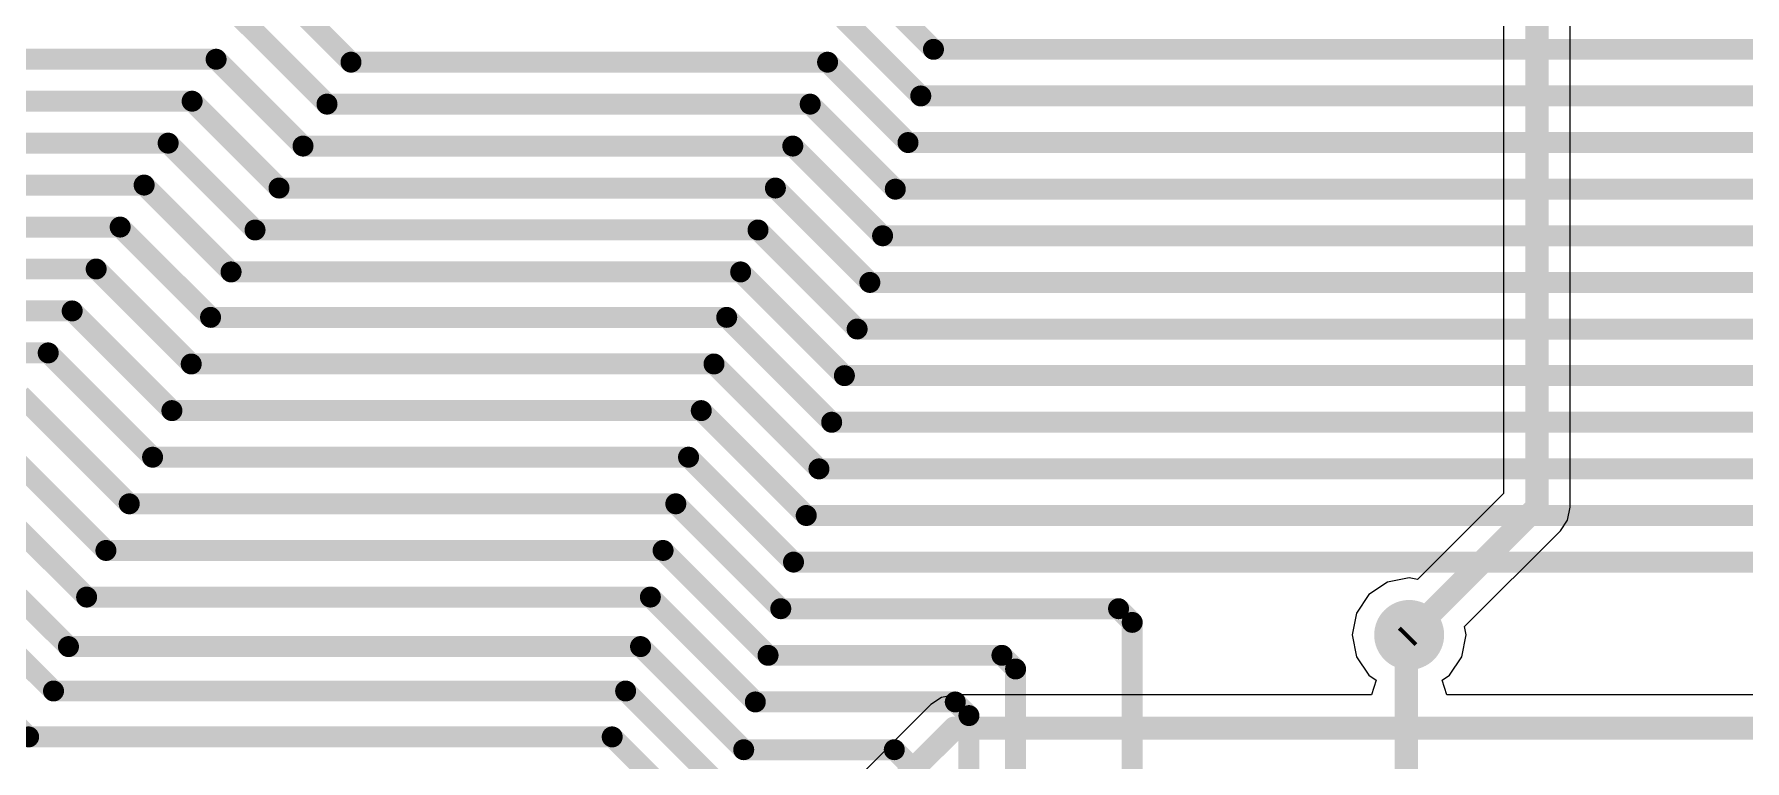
# Model space of a CAD drawing. Header units: inches. Extents: x 0 to 7.57, y 0 to 3.51.
# Drawn here: x 2.432 to 3.01, y 2.086 to 2.332 of the extents above; entities that cross this region are included whole.
import ezdxf

# ---------------------------------------------------------------- set-up
doc = ezdxf.new("R2010")
doc.units = ezdxf.units.IN
doc.header["$MEASUREMENT"] = 0
for name, color, linetype in [('Bottom Solder', 6, 'Continuous'), ('L1', 1, 'Continuous'), ('L2', 5, 'Continuous'), ('Top Solder', 216, 'Continuous'), ('Via Holes', 16, 'Continuous')]:
    doc.layers.add(name, color=color, linetype=linetype)

msp = doc.modelspace()

# ---------------------------------------------------------------- hatches: boundary and pattern name
at = {"layer": 'Bottom Solder'}
h = msp.add_hatch(color=6, dxfattribs=at)
edge = h.paths.add_edge_path()
edge.add_arc((2.89665, 2.12894), 0.00991, 0, 360)
at = {"layer": 'L1'}
h = msp.add_hatch(color=1, dxfattribs=at)
edge = h.paths.add_edge_path()
edge.add_arc((2.89665, 2.12894), 0.01181, 0, 360)
at = {"layer": 'L2'}
h = msp.add_hatch(color=5, dxfattribs=at)
edge = h.paths.add_edge_path()
edge.add_arc((2.89665, 2.12894), 0.01181, 0, 360)
at = {"layer": 'Top Solder'}
h = msp.add_hatch(color=216, dxfattribs=at)
edge = h.paths.add_edge_path()
edge.add_arc((2.89665, 2.12894), 0.00991, 0, 360)
at = {"layer": 'Via Holes'}
h = msp.add_hatch(color=7, dxfattribs=at)
edge = h.paths.add_edge_path()
edge.add_arc((2.89665, 2.12894), 0.00591, 0, 360)

# ---------------------------------------------------------------- linework, layer by layer
at = {"layer": 'L1'}
for points in [[(2.4811, 2.38075, 0.00709, 0.00709, 0), (2.53942, 2.32243, 0.00709, 0.00709, 0)], [(2.68386, 2.37898, 0.00709, 0.00709, 0), (2.73606, 2.32677, 0.00709, 0.00709, 0)], [(2.50199, 2.3376, 0.00709, 0.00709, 0), (2.53133, 2.30826, 0.00709, 0.00709, 0)], [(2.70579, 2.337, 0.00709, 0.00709, 0), (2.73177, 2.31102, 0.00709, 0.00709, 0)], [(2.73606, 2.32677, 0.00709, 0.00709, 0), (3.17323, 2.32677, 0.00709, 0.00709, 0)], [(2.42093, 2.32342, 0.00709, 0.00709, 0), (2.49389, 2.32342, 0.00709, 0.00709, 0)], [(2.49389, 2.32342, 0.00709, 0.00709, 0), (2.52323, 2.29409, 0.00709, 0.00709, 0)], [(2.53942, 2.32243, 0.00709, 0.00709, 0), (2.70031, 2.32243, 0.00709, 0.00709, 0)], [(2.70031, 2.32243, 0.00709, 0.00709, 0), (2.72747, 2.29528, 0.00709, 0.00709, 0)], [(2.41506, 2.30925, 0.00709, 0.00709, 0), (2.48579, 2.30925, 0.00709, 0.00709, 0)], [(2.48579, 2.30925, 0.00709, 0.00709, 0), (2.51513, 2.27991, 0.00709, 0.00709, 0)], [(2.53133, 2.30826, 0.00709, 0.00709, 0), (2.69444, 2.30826, 0.00709, 0.00709, 0)], [(2.69444, 2.30826, 0.00709, 0.00709, 0), (2.72317, 2.27953, 0.00709, 0.00709, 0)], [(2.73177, 2.31102, 0.00709, 0.00709, 0), (3.16671, 2.31102, 0.00709, 0.00709, 0)], [(2.40919, 2.29508, 0.00709, 0.00709, 0), (2.47769, 2.29508, 0.00709, 0.00709, 0)], [(2.47769, 2.29508, 0.00709, 0.00709, 0), (2.50703, 2.26574, 0.00709, 0.00709, 0)], [(2.72747, 2.29528, 0.00709, 0.00709, 0), (3.16018, 2.29528, 0.00709, 0.00709, 0)], [(2.52323, 2.29409, 0.00709, 0.00709, 0), (2.68857, 2.29409, 0.00709, 0.00709, 0)], [(2.68857, 2.29409, 0.00709, 0.00709, 0), (2.71888, 2.26378, 0.00709, 0.00709, 0)], [(2.40331, 2.28091, 0.00709, 0.00709, 0), (2.4696, 2.28091, 0.00709, 0.00709, 0)], [(2.4696, 2.28091, 0.00709, 0.00709, 0), (2.49893, 2.25157, 0.00709, 0.00709, 0)], [(2.51513, 2.27991, 0.00709, 0.00709, 0), (2.6827, 2.27991, 0.00709, 0.00709, 0)], [(2.6827, 2.27991, 0.00709, 0.00709, 0), (2.71458, 2.24803, 0.00709, 0.00709, 0)], [(2.72317, 2.27953, 0.00709, 0.00709, 0), (3.15366, 2.27953, 0.00709, 0.00709, 0)], [(2.39744, 2.26673, 0.00709, 0.00709, 0), (2.4615, 2.26673, 0.00709, 0.00709, 0)], [(2.4615, 2.26673, 0.00709, 0.00709, 0), (2.49201, 2.23622, 0.00709, 0.00709, 0)], [(2.50703, 2.26574, 0.00709, 0.00709, 0), (2.67683, 2.26574, 0.00709, 0.00709, 0)], [(2.67683, 2.26574, 0.00709, 0.00709, 0), (2.71029, 2.23228, 0.00709, 0.00709, 0)], [(2.71888, 2.26378, 0.00709, 0.00709, 0), (3.14714, 2.26378, 0.00709, 0.00709, 0)], [(2.39157, 2.25256, 0.00709, 0.00709, 0), (2.4534, 2.25256, 0.00709, 0.00709, 0)], [(2.4534, 2.25256, 0.00709, 0.00709, 0), (2.48549, 2.22047, 0.00709, 0.00709, 0)], [(2.49893, 2.25157, 0.00709, 0.00709, 0), (2.67096, 2.25157, 0.00709, 0.00709, 0)], [(2.67096, 2.25157, 0.00709, 0.00709, 0), (2.70599, 2.21654, 0.00709, 0.00709, 0)], [(2.71458, 2.24803, 0.00709, 0.00709, 0), (3.14061, 2.24803, 0.00709, 0.00709, 0)], [(2.3857, 2.23839, 0.00709, 0.00709, 0), (2.4453, 2.23839, 0.00709, 0.00709, 0)], [(2.4453, 2.23839, 0.00709, 0.00709, 0), (2.47896, 2.20472, 0.00709, 0.00709, 0)], [(2.49201, 2.23622, 0.00709, 0.00709, 0), (2.66626, 2.23622, 0.00709, 0.00709, 0)], [(2.66626, 2.23622, 0.00709, 0.00709, 0), (2.7017, 2.20079, 0.00709, 0.00709, 0)], [(2.71029, 2.23228, 0.00709, 0.00709, 0), (3.13409, 2.23228, 0.00709, 0.00709, 0)], [(2.37983, 2.22421, 0.00709, 0.00709, 0), (2.4372, 2.22421, 0.00709, 0.00709, 0)], [(2.4372, 2.22421, 0.00709, 0.00709, 0), (2.47244, 2.18898, 0.00709, 0.00709, 0)], [(2.48549, 2.22047, 0.00709, 0.00709, 0), (2.66197, 2.22047, 0.00709, 0.00709, 0)], [(2.66197, 2.22047, 0.00709, 0.00709, 0), (2.6974, 2.18504, 0.00709, 0.00709, 0)], [(2.70599, 2.21654, 0.00709, 0.00709, 0), (3.12757, 2.21654, 0.00709, 0.00709, 0)], [(2.42776, 2.21004, 0.00709, 0.00709, 0), (2.46457, 2.17323, 0.00709, 0.00709, 0)], [(2.47896, 2.20472, 0.00709, 0.00709, 0), (2.65767, 2.20472, 0.00709, 0.00709, 0)], [(2.65767, 2.20472, 0.00709, 0.00709, 0), (2.6931, 2.16929, 0.00709, 0.00709, 0)], [(2.7017, 2.20079, 0.00709, 0.00709, 0), (3.12104, 2.20079, 0.00709, 0.00709, 0)], [(2.41831, 2.19587, 0.00709, 0.00709, 0), (2.45669, 2.15748, 0.00709, 0.00709, 0)], [(2.47244, 2.18898, 0.00709, 0.00709, 0), (2.65337, 2.18898, 0.00709, 0.00709, 0)], [(2.65337, 2.18898, 0.00709, 0.00709, 0), (2.68881, 2.15354, 0.00709, 0.00709, 0)], [(2.41021, 2.18169, 0.00709, 0.00709, 0), (2.45017, 2.14173, 0.00709, 0.00709, 0)], [(2.6974, 2.18504, 0.00709, 0.00709, 0), (3.11452, 2.18504, 0.00709, 0.00709, 0)], [(2.46457, 2.17323, 0.00709, 0.00709, 0), (2.64908, 2.17323, 0.00709, 0.00709, 0)], [(2.64908, 2.17323, 0.00709, 0.00709, 0), (2.68451, 2.1378, 0.00709, 0.00709, 0)], [(2.6931, 2.16929, 0.00709, 0.00709, 0), (3.108, 2.16929, 0.00709, 0.00709, 0)], [(2.40152, 2.16752, 0.00709, 0.00709, 0), (2.44404, 2.125, 0.00709, 0.00709, 0)], [(2.45669, 2.15748, 0.00709, 0.00709, 0), (2.64478, 2.15748, 0.00709, 0.00709, 0)], [(2.64478, 2.15748, 0.00709, 0.00709, 0), (2.68022, 2.12205, 0.00709, 0.00709, 0)], [(2.39565, 2.15335, 0.00709, 0.00709, 0), (2.439, 2.11, 0.00709, 0.00709, 0)], [(2.68881, 2.15354, 0.00709, 0.00709, 0), (3.08003, 2.15354, 0.00709, 0.00709, 0)], [(2.38592, 2.13917, 0.00709, 0.00709, 0), (2.4306, 2.09449, 0.00709, 0.00709, 0)], [(2.45017, 2.14173, 0.00709, 0.00709, 0), (2.64049, 2.14173, 0.00709, 0.00709, 0)], [(2.64049, 2.14173, 0.00709, 0.00709, 0), (2.67592, 2.1063, 0.00709, 0.00709, 0)], [(2.68451, 2.1378, 0.00709, 0.00709, 0), (2.79854, 2.1378, 0.00709, 0.00709, 0)], [(2.79854, 2.1378, 0.00709, 0.00709, 0), (2.80315, 2.13318, 0.00709, 0.00709, 0)], [(2.80315, 1.89961, 0.00709, 0.00709, 0), (2.80315, 2.13318, 0.00709, 0.00709, 0)], [(2.89567, 2.12795, 0.00787, 0.00787, 0), (2.89665, 2.12894, 0.00787, 0.00787, 0)], [(2.89567, 2.05217, 0.00787, 0.00787, 0), (2.89567, 2.12795, 0.00787, 0.00787, 0)], [(2.44404, 2.125, 0.00709, 0.00709, 0), (2.63718, 2.125, 0.00709, 0.00709, 0)], [(2.63718, 2.125, 0.00709, 0.00709, 0), (2.672, 2.09017, 0.00709, 0.00709, 0)], [(2.68022, 2.12205, 0.00709, 0.00709, 0), (2.75917, 2.12205, 0.00709, 0.00709, 0)], [(2.75917, 2.12205, 0.00709, 0.00709, 0), (2.76378, 2.11743, 0.00709, 0.00709, 0)], [(2.76378, 1.88483, 0.00709, 0.00709, 0), (2.76378, 2.11743, 0.00709, 0.00709, 0)], [(2.439, 2.11, 0.00709, 0.00709, 0), (2.63213, 2.11, 0.00709, 0.00709, 0)], [(2.63213, 2.11, 0.00709, 0.00709, 0), (2.66613, 2.076, 0.00709, 0.00709, 0)], [(2.67592, 2.1063, 0.00709, 0.00709, 0), (2.74342, 2.1063, 0.00709, 0.00709, 0)], [(2.74342, 2.1063, 0.00709, 0.00709, 0), (2.74803, 2.10169, 0.00709, 0.00709, 0)], [(2.74803, 1.86597, 0.00709, 0.00709, 0), (2.74803, 2.10169, 0.00709, 0.00709, 0)], [(2.4306, 2.09449, 0.00709, 0.00709, 0), (2.6276, 2.09449, 0.00709, 0.00709, 0)], [(2.6276, 2.09449, 0.00709, 0.00709, 0), (2.66303, 2.05906, 0.00709, 0.00709, 0)], [(2.672, 2.09017, 0.00709, 0.00709, 0), (2.72283, 2.09017, 0.00709, 0.00709, 0)], [(2.72283, 2.09017, 0.00709, 0.00709, 0), (2.733, 2.08, 0.00709, 0.00709, 0)]]:
    msp.add_lwpolyline(points, format="xyseb", dxfattribs=at)
for points in [[(2.73429, 2.32677, 0.00354, 0.00354, 1), (2.73783, 2.32677, 0.00354, 0.00354, 1)], [(2.73429, 2.32677, 0.00354, 0.00354, 1), (2.73783, 2.32677, 0.00354, 0.00354, 1)], [(2.49212, 2.32342, 0.00354, 0.00354, 1), (2.49566, 2.32342, 0.00354, 0.00354, 1)], [(2.49212, 2.32342, 0.00354, 0.00354, 1), (2.49566, 2.32342, 0.00354, 0.00354, 1)], [(2.53765, 2.32243, 0.00354, 0.00354, 1), (2.54119, 2.32243, 0.00354, 0.00354, 1)], [(2.53765, 2.32243, 0.00354, 0.00354, 1), (2.54119, 2.32243, 0.00354, 0.00354, 1)], [(2.69854, 2.32243, 0.00354, 0.00354, 1), (2.70208, 2.32243, 0.00354, 0.00354, 1)], [(2.69854, 2.32243, 0.00354, 0.00354, 1), (2.70208, 2.32243, 0.00354, 0.00354, 1)], [(2.48402, 2.30925, 0.00354, 0.00354, 1), (2.48756, 2.30925, 0.00354, 0.00354, 1)], [(2.48402, 2.30925, 0.00354, 0.00354, 1), (2.48756, 2.30925, 0.00354, 0.00354, 1)], [(2.52955, 2.30826, 0.00354, 0.00354, 1), (2.5331, 2.30826, 0.00354, 0.00354, 1)], [(2.52955, 2.30826, 0.00354, 0.00354, 1), (2.5331, 2.30826, 0.00354, 0.00354, 1)], [(2.69267, 2.30826, 0.00354, 0.00354, 1), (2.69621, 2.30826, 0.00354, 0.00354, 1)], [(2.69267, 2.30826, 0.00354, 0.00354, 1), (2.69621, 2.30826, 0.00354, 0.00354, 1)], [(2.73, 2.31102, 0.00354, 0.00354, 1), (2.73354, 2.31102, 0.00354, 0.00354, 1)], [(2.73, 2.31102, 0.00354, 0.00354, 1), (2.73354, 2.31102, 0.00354, 0.00354, 1)], [(2.47592, 2.29508, 0.00354, 0.00354, 1), (2.47947, 2.29508, 0.00354, 0.00354, 1)], [(2.47592, 2.29508, 0.00354, 0.00354, 1), (2.47947, 2.29508, 0.00354, 0.00354, 1)], [(2.7257, 2.29528, 0.00354, 0.00354, 1), (2.72924, 2.29528, 0.00354, 0.00354, 1)], [(2.7257, 2.29528, 0.00354, 0.00354, 1), (2.72924, 2.29528, 0.00354, 0.00354, 1)], [(2.52146, 2.29409, 0.00354, 0.00354, 1), (2.525, 2.29409, 0.00354, 0.00354, 1)], [(2.52146, 2.29409, 0.00354, 0.00354, 1), (2.525, 2.29409, 0.00354, 0.00354, 1)], [(2.6868, 2.29409, 0.00354, 0.00354, 1), (2.69034, 2.29409, 0.00354, 0.00354, 1)], [(2.6868, 2.29409, 0.00354, 0.00354, 1), (2.69034, 2.29409, 0.00354, 0.00354, 1)], [(2.46782, 2.28091, 0.00354, 0.00354, 1), (2.47137, 2.28091, 0.00354, 0.00354, 1)], [(2.46782, 2.28091, 0.00354, 0.00354, 1), (2.47137, 2.28091, 0.00354, 0.00354, 1)], [(2.51336, 2.27991, 0.00354, 0.00354, 1), (2.5169, 2.27991, 0.00354, 0.00354, 1)], [(2.51336, 2.27991, 0.00354, 0.00354, 1), (2.5169, 2.27991, 0.00354, 0.00354, 1)], [(2.68093, 2.27991, 0.00354, 0.00354, 1), (2.68447, 2.27991, 0.00354, 0.00354, 1)], [(2.68093, 2.27991, 0.00354, 0.00354, 1), (2.68447, 2.27991, 0.00354, 0.00354, 1)], [(2.7214, 2.27953, 0.00354, 0.00354, 1), (2.72495, 2.27953, 0.00354, 0.00354, 1)], [(2.7214, 2.27953, 0.00354, 0.00354, 1), (2.72495, 2.27953, 0.00354, 0.00354, 1)], [(2.45973, 2.26673, 0.00354, 0.00354, 1), (2.46327, 2.26673, 0.00354, 0.00354, 1)], [(2.45973, 2.26673, 0.00354, 0.00354, 1), (2.46327, 2.26673, 0.00354, 0.00354, 1)], [(2.50526, 2.26574, 0.00354, 0.00354, 1), (2.5088, 2.26574, 0.00354, 0.00354, 1)], [(2.50526, 2.26574, 0.00354, 0.00354, 1), (2.5088, 2.26574, 0.00354, 0.00354, 1)], [(2.67506, 2.26574, 0.00354, 0.00354, 1), (2.6786, 2.26574, 0.00354, 0.00354, 1)], [(2.67506, 2.26574, 0.00354, 0.00354, 1), (2.6786, 2.26574, 0.00354, 0.00354, 1)], [(2.71711, 2.26378, 0.00354, 0.00354, 1), (2.72065, 2.26378, 0.00354, 0.00354, 1)], [(2.71711, 2.26378, 0.00354, 0.00354, 1), (2.72065, 2.26378, 0.00354, 0.00354, 1)], [(2.45163, 2.25256, 0.00354, 0.00354, 1), (2.45517, 2.25256, 0.00354, 0.00354, 1)], [(2.45163, 2.25256, 0.00354, 0.00354, 1), (2.45517, 2.25256, 0.00354, 0.00354, 1)], [(2.49716, 2.25157, 0.00354, 0.00354, 1), (2.50071, 2.25157, 0.00354, 0.00354, 1)], [(2.49716, 2.25157, 0.00354, 0.00354, 1), (2.50071, 2.25157, 0.00354, 0.00354, 1)], [(2.66919, 2.25157, 0.00354, 0.00354, 1), (2.67273, 2.25157, 0.00354, 0.00354, 1)], [(2.66919, 2.25157, 0.00354, 0.00354, 1), (2.67273, 2.25157, 0.00354, 0.00354, 1)], [(2.71281, 2.24803, 0.00354, 0.00354, 1), (2.71635, 2.24803, 0.00354, 0.00354, 1)], [(2.71281, 2.24803, 0.00354, 0.00354, 1), (2.71635, 2.24803, 0.00354, 0.00354, 1)], [(2.44353, 2.23839, 0.00354, 0.00354, 1), (2.44707, 2.23839, 0.00354, 0.00354, 1)], [(2.44353, 2.23839, 0.00354, 0.00354, 1), (2.44707, 2.23839, 0.00354, 0.00354, 1)], [(2.49024, 2.23622, 0.00354, 0.00354, 1), (2.49378, 2.23622, 0.00354, 0.00354, 1)], [(2.49024, 2.23622, 0.00354, 0.00354, 1), (2.49378, 2.23622, 0.00354, 0.00354, 1)], [(2.66449, 2.23622, 0.00354, 0.00354, 1), (2.66803, 2.23622, 0.00354, 0.00354, 1)], [(2.66449, 2.23622, 0.00354, 0.00354, 1), (2.66803, 2.23622, 0.00354, 0.00354, 1)], [(2.70852, 2.23228, 0.00354, 0.00354, 1), (2.71206, 2.23228, 0.00354, 0.00354, 1)], [(2.70852, 2.23228, 0.00354, 0.00354, 1), (2.71206, 2.23228, 0.00354, 0.00354, 1)], [(2.43543, 2.22421, 0.00354, 0.00354, 1), (2.43898, 2.22421, 0.00354, 0.00354, 1)], [(2.43543, 2.22421, 0.00354, 0.00354, 1), (2.43898, 2.22421, 0.00354, 0.00354, 1)], [(2.48372, 2.22047, 0.00354, 0.00354, 1), (2.48726, 2.22047, 0.00354, 0.00354, 1)], [(2.48372, 2.22047, 0.00354, 0.00354, 1), (2.48726, 2.22047, 0.00354, 0.00354, 1)], [(2.6602, 2.22047, 0.00354, 0.00354, 1), (2.66374, 2.22047, 0.00354, 0.00354, 1)], [(2.6602, 2.22047, 0.00354, 0.00354, 1), (2.66374, 2.22047, 0.00354, 0.00354, 1)], [(2.70422, 2.21654, 0.00354, 0.00354, 1), (2.70776, 2.21654, 0.00354, 0.00354, 1)], [(2.70422, 2.21654, 0.00354, 0.00354, 1), (2.70776, 2.21654, 0.00354, 0.00354, 1)], [(2.47719, 2.20472, 0.00354, 0.00354, 1), (2.48074, 2.20472, 0.00354, 0.00354, 1)], [(2.47719, 2.20472, 0.00354, 0.00354, 1), (2.48074, 2.20472, 0.00354, 0.00354, 1)], [(2.6559, 2.20472, 0.00354, 0.00354, 1), (2.65944, 2.20472, 0.00354, 0.00354, 1)], [(2.6559, 2.20472, 0.00354, 0.00354, 1), (2.65944, 2.20472, 0.00354, 0.00354, 1)], [(2.69992, 2.20079, 0.00354, 0.00354, 1), (2.70347, 2.20079, 0.00354, 0.00354, 1)], [(2.69992, 2.20079, 0.00354, 0.00354, 1), (2.70347, 2.20079, 0.00354, 0.00354, 1)], [(2.47067, 2.18898, 0.00354, 0.00354, 1), (2.47421, 2.18898, 0.00354, 0.00354, 1)], [(2.47067, 2.18898, 0.00354, 0.00354, 1), (2.47421, 2.18898, 0.00354, 0.00354, 1)], [(2.6516, 2.18898, 0.00354, 0.00354, 1), (2.65515, 2.18898, 0.00354, 0.00354, 1)], [(2.6516, 2.18898, 0.00354, 0.00354, 1), (2.65515, 2.18898, 0.00354, 0.00354, 1)], [(2.69563, 2.18504, 0.00354, 0.00354, 1), (2.69917, 2.18504, 0.00354, 0.00354, 1)], [(2.69563, 2.18504, 0.00354, 0.00354, 1), (2.69917, 2.18504, 0.00354, 0.00354, 1)], [(2.4628, 2.17323, 0.00354, 0.00354, 1), (2.46634, 2.17323, 0.00354, 0.00354, 1)], [(2.4628, 2.17323, 0.00354, 0.00354, 1), (2.46634, 2.17323, 0.00354, 0.00354, 1)], [(2.64731, 2.17323, 0.00354, 0.00354, 1), (2.65085, 2.17323, 0.00354, 0.00354, 1)], [(2.64731, 2.17323, 0.00354, 0.00354, 1), (2.65085, 2.17323, 0.00354, 0.00354, 1)], [(2.69133, 2.16929, 0.00354, 0.00354, 1), (2.69488, 2.16929, 0.00354, 0.00354, 1)], [(2.69133, 2.16929, 0.00354, 0.00354, 1), (2.69488, 2.16929, 0.00354, 0.00354, 1)], [(2.45492, 2.15748, 0.00354, 0.00354, 1), (2.45846, 2.15748, 0.00354, 0.00354, 1)], [(2.45492, 2.15748, 0.00354, 0.00354, 1), (2.45846, 2.15748, 0.00354, 0.00354, 1)], [(2.64301, 2.15748, 0.00354, 0.00354, 1), (2.64655, 2.15748, 0.00354, 0.00354, 1)], [(2.64301, 2.15748, 0.00354, 0.00354, 1), (2.64655, 2.15748, 0.00354, 0.00354, 1)], [(2.68704, 2.15354, 0.00354, 0.00354, 1), (2.69058, 2.15354, 0.00354, 0.00354, 1)], [(2.68704, 2.15354, 0.00354, 0.00354, 1), (2.69058, 2.15354, 0.00354, 0.00354, 1)], [(2.4484, 2.14173, 0.00354, 0.00354, 1), (2.45194, 2.14173, 0.00354, 0.00354, 1)], [(2.4484, 2.14173, 0.00354, 0.00354, 1), (2.45194, 2.14173, 0.00354, 0.00354, 1)], [(2.63872, 2.14173, 0.00354, 0.00354, 1), (2.64226, 2.14173, 0.00354, 0.00354, 1)], [(2.63872, 2.14173, 0.00354, 0.00354, 1), (2.64226, 2.14173, 0.00354, 0.00354, 1)], [(2.68274, 2.1378, 0.00354, 0.00354, 1), (2.68628, 2.1378, 0.00354, 0.00354, 1)], [(2.68274, 2.1378, 0.00354, 0.00354, 1), (2.68628, 2.1378, 0.00354, 0.00354, 1)], [(2.79677, 2.1378, 0.00354, 0.00354, 1), (2.80031, 2.1378, 0.00354, 0.00354, 1)], [(2.79677, 2.1378, 0.00354, 0.00354, 1), (2.80031, 2.1378, 0.00354, 0.00354, 1)], [(2.80138, 2.13318, 0.00354, 0.00354, 1), (2.80492, 2.13318, 0.00354, 0.00354, 1)], [(2.80138, 2.13318, 0.00354, 0.00354, 1), (2.80492, 2.13318, 0.00354, 0.00354, 1)], [(2.8937, 2.12795, 0.00394, 0.00394, 1), (2.89764, 2.12795, 0.00394, 0.00394, 1)], [(2.8937, 2.12795, 0.00394, 0.00394, 1), (2.89764, 2.12795, 0.00394, 0.00394, 1)], [(2.89468, 2.12894, 0.00394, 0.00394, 1), (2.89862, 2.12894, 0.00394, 0.00394, 1)], [(2.44227, 2.125, 0.00354, 0.00354, 1), (2.44582, 2.125, 0.00354, 0.00354, 1)], [(2.44227, 2.125, 0.00354, 0.00354, 1), (2.44582, 2.125, 0.00354, 0.00354, 1)], [(2.6354, 2.125, 0.00354, 0.00354, 1), (2.63895, 2.125, 0.00354, 0.00354, 1)], [(2.6354, 2.125, 0.00354, 0.00354, 1), (2.63895, 2.125, 0.00354, 0.00354, 1)], [(2.67844, 2.12205, 0.00354, 0.00354, 1), (2.68199, 2.12205, 0.00354, 0.00354, 1)], [(2.67844, 2.12205, 0.00354, 0.00354, 1), (2.68199, 2.12205, 0.00354, 0.00354, 1)], [(2.7574, 2.12205, 0.00354, 0.00354, 1), (2.76094, 2.12205, 0.00354, 0.00354, 1)], [(2.7574, 2.12205, 0.00354, 0.00354, 1), (2.76094, 2.12205, 0.00354, 0.00354, 1)], [(2.76201, 2.11743, 0.00354, 0.00354, 1), (2.76555, 2.11743, 0.00354, 0.00354, 1)], [(2.76201, 2.11743, 0.00354, 0.00354, 1), (2.76555, 2.11743, 0.00354, 0.00354, 1)], [(2.43723, 2.11, 0.00354, 0.00354, 1), (2.44077, 2.11, 0.00354, 0.00354, 1)], [(2.43723, 2.11, 0.00354, 0.00354, 1), (2.44077, 2.11, 0.00354, 0.00354, 1)], [(2.63036, 2.11, 0.00354, 0.00354, 1), (2.6339, 2.11, 0.00354, 0.00354, 1)], [(2.63036, 2.11, 0.00354, 0.00354, 1), (2.6339, 2.11, 0.00354, 0.00354, 1)], [(2.67415, 2.1063, 0.00354, 0.00354, 1), (2.67769, 2.1063, 0.00354, 0.00354, 1)], [(2.67415, 2.1063, 0.00354, 0.00354, 1), (2.67769, 2.1063, 0.00354, 0.00354, 1)], [(2.74165, 2.1063, 0.00354, 0.00354, 1), (2.74519, 2.1063, 0.00354, 0.00354, 1)], [(2.74165, 2.1063, 0.00354, 0.00354, 1), (2.74519, 2.1063, 0.00354, 0.00354, 1)], [(2.74626, 2.10169, 0.00354, 0.00354, 1), (2.7498, 2.10169, 0.00354, 0.00354, 1)], [(2.74626, 2.10169, 0.00354, 0.00354, 1), (2.7498, 2.10169, 0.00354, 0.00354, 1)], [(2.42883, 2.09449, 0.00354, 0.00354, 1), (2.43237, 2.09449, 0.00354, 0.00354, 1)], [(2.42883, 2.09449, 0.00354, 0.00354, 1), (2.43237, 2.09449, 0.00354, 0.00354, 1)], [(2.62583, 2.09449, 0.00354, 0.00354, 1), (2.62937, 2.09449, 0.00354, 0.00354, 1)], [(2.62583, 2.09449, 0.00354, 0.00354, 1), (2.62937, 2.09449, 0.00354, 0.00354, 1)], [(2.67023, 2.09017, 0.00354, 0.00354, 1), (2.67377, 2.09017, 0.00354, 0.00354, 1)], [(2.67023, 2.09017, 0.00354, 0.00354, 1), (2.67377, 2.09017, 0.00354, 0.00354, 1)], [(2.72106, 2.09017, 0.00354, 0.00354, 1), (2.7246, 2.09017, 0.00354, 0.00354, 1)], [(2.72106, 2.09017, 0.00354, 0.00354, 1), (2.7246, 2.09017, 0.00354, 0.00354, 1)]]:
    msp.add_lwpolyline(points, format="xyseb", close=True, dxfattribs=at)
at = {"layer": 'L2'}
for p, q in [((2.92852, 2.34856), (2.92852, 2.1767)), ((2.951, 2.17205), (2.951, 2.34856)), ((2.92852, 2.1767), (2.89947, 2.14765)), ((2.95015, 2.16775), (2.951, 2.17205)), ((2.94771, 2.1641), (2.95015, 2.16775)), ((2.91536, 2.13175), (2.94771, 2.1641)), ((2.89665, 2.1482), (2.88928, 2.14674)), ((2.89947, 2.14765), (2.89665, 2.1482)), ((2.88303, 2.14256), (2.87885, 2.13631)), ((2.88928, 2.14674), (2.88303, 2.14256)), ((2.87885, 2.13631), (2.87739, 2.12894)), ((2.91592, 2.12894), (2.91536, 2.13175)), ((2.87739, 2.12894), (2.87885, 2.12156)), ((2.91445, 2.12156), (2.91592, 2.12894)), ((2.87885, 2.12156), (2.88303, 2.11531)), ((2.91028, 2.11531), (2.91445, 2.12156)), ((2.88303, 2.11531), (2.88547, 2.11368)), ((2.88547, 2.11368), (2.88395, 2.10868)), ((2.90784, 2.11368), (2.91028, 2.11531)), ((2.90935, 2.10868), (2.90784, 2.11368)), ((2.73881, 2.10783), (2.73516, 2.10539)), ((2.74311, 2.10868), (2.73881, 2.10783)), ((2.88395, 2.10868), (2.74311, 2.10868)), ((3.3582, 2.10868), (2.90935, 2.10868)), ((2.73516, 2.10539), (2.65144, 2.02166))]:
    msp.add_line(p, q, dxfattribs=at)
for points in [[(2.93976, 2.17205, 0.00787, 0.00787, 0), (2.93976, 2.3878, 0.00787, 0.00787, 0)], [(2.89665, 2.12894, 0.00787, 0.00787, 0), (2.93976, 2.17205, 0.00787, 0.00787, 0)], [(2.64862, 2.00295, 0.00787, 0.00787, 0), (2.74311, 2.09744, 0.00787, 0.00787, 0)], [(2.74311, 2.09744, 0.00787, 0.00787, 0), (3.51673, 2.09744, 0.00787, 0.00787, 0)]]:
    msp.add_lwpolyline(points, format="xyseb", dxfattribs=at)
for points in [[(2.9378, 2.17205, 0.00394, 0.00394, 1), (2.94173, 2.17205, 0.00394, 0.00394, 1)], [(2.9378, 2.17205, 0.00394, 0.00394, 1), (2.94173, 2.17205, 0.00394, 0.00394, 1)], [(2.89468, 2.12894, 0.00394, 0.00394, 1), (2.89862, 2.12894, 0.00394, 0.00394, 1)], [(2.74114, 2.09744, 0.00394, 0.00394, 1), (2.74508, 2.09744, 0.00394, 0.00394, 1)], [(2.74114, 2.09744, 0.00394, 0.00394, 1), (2.74508, 2.09744, 0.00394, 0.00394, 1)]]:
    msp.add_lwpolyline(points, format="xyseb", close=True, dxfattribs=at)

doc.saveas('drawing.dxf')
